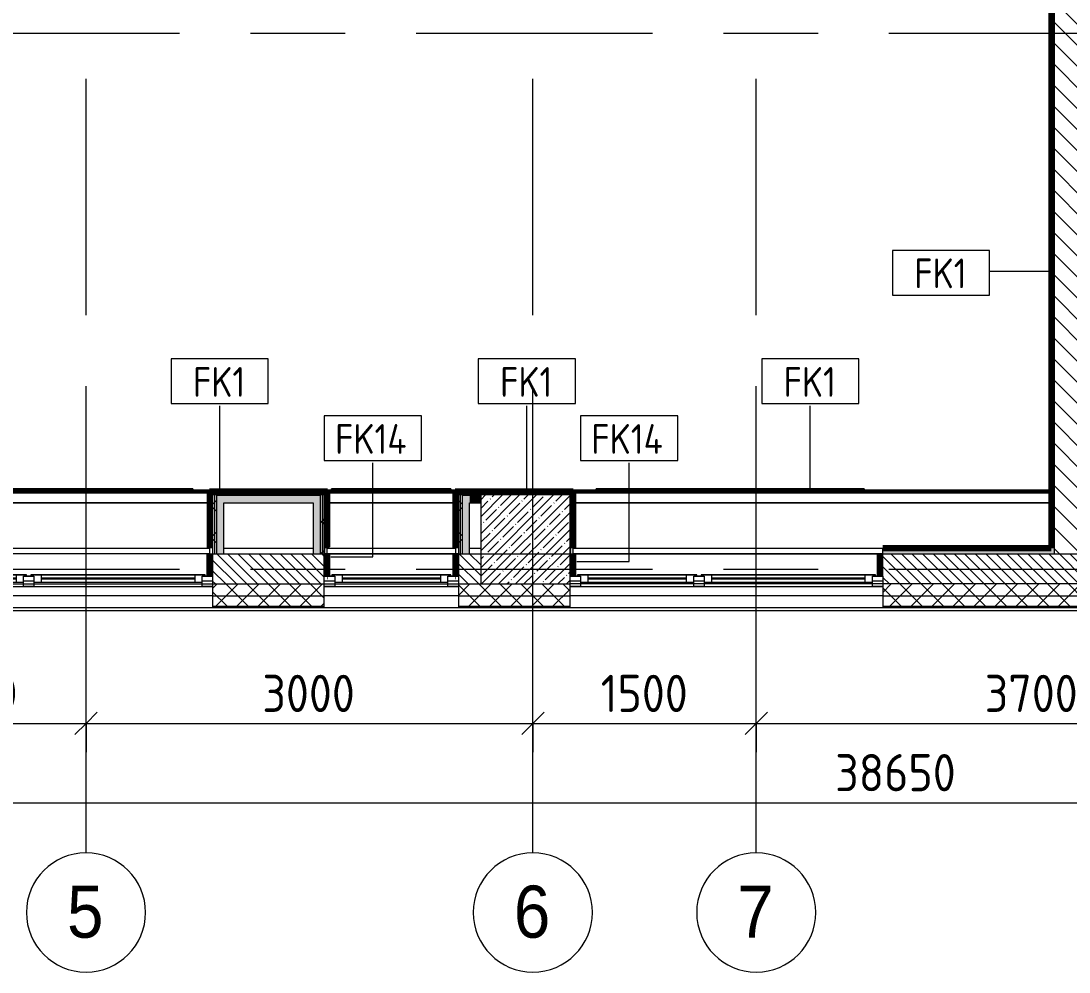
# Model space of a CAD drawing. Header units: millimetres. Extents: x -4060 to 187734, y -8553 to 29000.
# Drawn here: x 13573 to 20610, y -2706 to 3681 of the extents above; entities that cross this region are included whole.
import ezdxf

# ---------------------------------------------------------------- set-up
doc = ezdxf.new("R2010")
doc.units = ezdxf.units.MM
doc.linetypes.add('Осевая', pattern=[3175, 635, -476.25, 1587.5, -476.25])
for name, color, linetype, lineweight in [('A-ANNO-DIMS', 7, 'Continuous', 9), ('A-ANNO-DIMS-100', 7, 'Continuous', 9), ('A-GLAZ', 7, 'Continuous', 9), ('A-GLAZ-1', 7, 'Continuous', 13), ('A-WALL', 7, 'Continuous', 9), ('A-WALL-IDEN', 7, 'Continuous', 9), ('I-WALL', 7, 'Continuous', 9), ('S-COLS', 7, 'Continuous', 9), ('Знаки', 7, 'Continuous', 9), ('Оси', 7, 'Continuous', 9), ('Оси-1', 7, 'Continuous', 20), ('Оси-2', 7, 'Осевая', 9)]:
    doc.layers.add(name, color=color, linetype=linetype, lineweight=lineweight)
for name, color, linetype, lineweight, true_color in [('A-WALL-1', 7, 'Continuous', 9, 0xc0c0c0), ('A-WALL-3', 7, 'Continuous', 9, 0xff80c0), ('I-WALL-17', 7, 'Continuous', 80, 0xffd2ff), ('I-WALL-4', 7, 'Continuous', 9, 0xc0c0c0), ('I-WALL-7', 7, 'Continuous', 80, 0xff80c0), ('I-WALL-8', 7, 'Continuous', 53, 0xff80c0), ('S-WALL-ANLY', 7, 'Continuous', 13, 0x008040), ('S-WALL-ANLY-1', 7, 'Continuous', 5, 0x008040), ('Знаки-1', 7, 'Continuous', 9, 0xdfdfdf), ('Знаки-2', 9, 'Continuous', 9, 0x808080)]:
    doc.layers.add(name, color=color, linetype=linetype, lineweight=lineweight, true_color=true_color)
doc.styles.add('Arial', font='arial.ttf', dxfattribs={"width": 0.9, "height": 350})
doc.styles.add('GOST Common', font='GOST_Common.ttf', dxfattribs={"width": 0.9, "height": 200})
doc.styles.add('ISOCPEUR', font='isocpeur.ttf', dxfattribs={"width": 0.9, "height": 250})
doc.dimstyles.new('ISO-2_5_0_9К_БОЛЬШОЙ', dxfattribs={"dimscale": 304.8, "dimtxt": 248.995294, "dimasz": 0.492126, "dimexe": 0.393701, "dimexo": 0.984252, "dimgap": 0, "dimtad": 1, "dimdec": 0, "dimrnd": 10, "dimzin": 0, "dimdsep": 46, "dimtxsty": 'ISOCPEUR', "dimblk1": 'OBLIQUE', "dimblk2": 'OBLIQUE', "dimsah": 1, "dimcen": 0.09, "dimdle": 0.393701, "dimazin": 0, "dimtfac": 1, "dimtdec": 4, "dimtix": 1, "dimtmove": 0, "dimatfit": 3, "dimfxl": 1, "dimtvp": 1, "dimtolj": 1, "dimtzin": 0, "dimarcsym": 2})
pattern_1 = [(0, (0, 0), (121.92, 30.48), [10.058, -81.382, 10.058, -81.382, -487.68]), (0, (0, 0), (121.92, 30.48), [-182.88, 10.058, -172.822, 10.058, -81.382, -213.36]), (0, (0, 0), (121.92, 30.48), [-457.2, 10.058, -50.902, 10.058, -142.342]), (120, (45.72, 15.24), (-87.356454, 90.345817), [10.058, -81.382, 10.058, -81.382, -487.68]), (120, (45.72, 15.24), (-87.356454, 90.345817), [-182.88, 10.058, -172.822, 10.058, -81.382, -213.36]), (120, (45.72, 15.24), (-87.356454, 90.345817), [-457.2, 10.058, -50.902, 10.058, -142.342]), (240, (60.96, 76.2), (-34.563546, -120.825817), [10.058, -81.382, 10.058, -81.382, -487.68]), (240, (60.96, 76.2), (-34.563546, -120.825817), [-182.88, 10.058, -172.822, 10.058, -81.382, -213.36]), (240, (60.96, 76.2), (-34.563546, -120.825817), [-457.2, 10.058, -50.902, 10.058, -142.342])]
pattern_2 = [(45, (0, 0), (-106.066, 106.066), []), (135, (0, 0), (-106.066, -106.066), [])]

# ---------------------------------------------------------------- blocks, each defined once
blk = doc.blocks.new('120_Окно_СКБ_2Ст - 120_Окно_СКБ_2Ст 2100х2500 _мал створка справа_-V9-План отделки стен 1 этажа в осях 1-12')
at = {"layer": 'A-GLAZ'}
for p, q in [((1050, -57), (-1050, -57)), ((-1030, -127), (-1000, -127)), ((-930, -107), (100, -107)), ((100, -117), (-930, -117)), ((170, -127), (200, -127)), ((270, -107), (930, -107)), ((930, -117), (270, -117)), ((1000, -127), (1030, -127))]:
    blk.add_line(p, q, dxfattribs=at)
at = {"layer": 'A-GLAZ-1'}
for p, q in [((-1050, -127), (-1050, -57)), ((-1050, -57), (-980, -57)), ((-980, -57), (-980, -127)), ((150, -127), (150, -57)), ((150, -57), (220, -57)), ((220, -57), (220, -127)), ((980, -127), (980, -57)), ((980, -57), (1050, -57)), ((1050, -57), (1050, -127)), ((-980, -127), (-1050, -127)), ((-980, -127), (-1000, -127)), ((-1000, -127), (-1000, -137)), ((-1000, -137), (170, -137)), ((170, -137), (-1000, -137)), ((150, -87), (-980, -87)), ((-980, -87), (-980, -127)), ((-930, -137), (-930, -87)), ((100, -137), (100, -87)), ((150, -127), (150, -87)), ((220, -127), (150, -127)), ((170, -127), (150, -127)), ((170, -137), (170, -127)), ((220, -127), (200, -127)), ((200, -127), (200, -137)), ((200, -137), (1000, -137)), ((1000, -137), (200, -137)), ((980, -87), (220, -87)), ((220, -87), (220, -127)), ((270, -137), (270, -87)), ((930, -137), (930, -87)), ((980, -127), (980, -87)), ((1050, -127), (980, -127)), ((1000, -127), (980, -127)), ((1000, -137), (1000, -127))]:
    blk.add_line(p, q, dxfattribs=at)
blk = doc.blocks.new('120_Окно_СКБ_1Ст - 120_Окно_СКБ_1Ст 900х2500_h_-V20-План отделки стен 1 этажа в осях 1-12')
at = {"layer": 'A-GLAZ'}
for p, q in [((450, -57), (-450, -57)), ((-430, -127), (-400, -127)), ((-330, -107), (330, -107)), ((330, -117), (-330, -117)), ((400, -127), (430, -127))]:
    blk.add_line(p, q, dxfattribs=at)
at = {"layer": 'A-GLAZ-1'}
for p, q in [((-450, -127), (-450, -57)), ((-450, -57), (-380, -57)), ((-380, -57), (-380, -127)), ((380, -127), (380, -57)), ((380, -57), (450, -57)), ((450, -57), (450, -127)), ((-380, -127), (-450, -127)), ((-380, -127), (-400, -127)), ((-400, -127), (-400, -137)), ((-400, -137), (400, -137)), ((400, -137), (-400, -137)), ((380, -87), (-380, -87)), ((-380, -87), (-380, -127)), ((-330, -137), (-330, -87)), ((330, -137), (330, -87)), ((380, -127), (380, -87)), ((450, -127), (380, -127)), ((400, -127), (380, -127)), ((400, -137), (400, -127))]:
    blk.add_line(p, q, dxfattribs=at)
blk = doc.blocks.new('120_Окно_СКБ_2Ст - 120_Окно_СКБ_2Ст 2100х2500 _мал створка справа_-22445857-План отделки стен 1 этажа в осях 1-12')
at = {"layer": 'A-GLAZ'}
for p, q in [((1050, -57), (-1050, -57)), ((-1030, -127), (-1000, -127)), ((-930, -107), (100, -107)), ((100, -117), (-930, -117)), ((170, -127), (200, -127)), ((270, -107), (930, -107)), ((930, -117), (270, -117)), ((1000, -127), (1030, -127))]:
    blk.add_line(p, q, dxfattribs=at)
at = {"layer": 'A-GLAZ-1'}
for p, q in [((-1050, -127), (-1050, -57)), ((-1050, -57), (-980, -57)), ((-980, -57), (-980, -127)), ((150, -127), (150, -57)), ((150, -57), (220, -57)), ((220, -57), (220, -127)), ((980, -127), (980, -57)), ((980, -57), (1050, -57)), ((1050, -57), (1050, -127)), ((-980, -127), (-1050, -127)), ((-980, -127), (-1000, -127)), ((-1000, -127), (-1000, -137)), ((-1000, -137), (170, -137)), ((170, -137), (-1000, -137)), ((150, -87), (-980, -87)), ((-980, -87), (-980, -127)), ((-930, -137), (-930, -87)), ((100, -137), (100, -87)), ((150, -127), (150, -87)), ((220, -127), (150, -127)), ((170, -127), (150, -127)), ((170, -137), (170, -127)), ((220, -127), (200, -127)), ((200, -127), (200, -137)), ((200, -137), (1000, -137)), ((1000, -137), (200, -137)), ((980, -87), (220, -87)), ((220, -87), (220, -127)), ((270, -137), (270, -87)), ((930, -137), (930, -87)), ((980, -127), (980, -87)), ((1050, -127), (980, -127)), ((1000, -127), (980, -127)), ((1000, -137), (1000, -127))]:
    blk.add_line(p, q, dxfattribs=at)
blk = doc.blocks.new('Съемный металлический экран с перфорацией - E1-V79-План отделки стен 1 этажа в осях 1-12')
at = {"layer": 'Знаки'}
h = blk.add_hatch(dxfattribs=at)
h.set_pattern_fill('FP_113', color=256, style=0, pattern_type=2)
h.set_pattern_definition([(0, (-12908.85, -520), (0, 50.8), [13.612, -74.376]), (60, (-12883.45, -513.194), (-43.99409, 25.4), [13.612, -74.376]), (120, (-12876.645, -487.794), (-43.99409, -25.4), [13.612, -74.376]), (30, (-12895.24, -520), (9e-05, 101.59984), [13.612, -87.988]), (30, (-12920.64, -476.01), (9e-05, 101.59984), [13.612, -87.988]), (150, (-12908.85, -520), (-87.9881, -50.79984), [13.612, -87.988]), (150, (-12883.45, -476.01), (-87.9881, -50.79984), [13.612, -87.988]), (90, (-12876.645, -501.41), (-87.988, 50.8), [13.612, -87.988]), (90, (-12927.445, -501.41), (-87.988, 50.8), [13.612, -87.988])])
h.paths.add_polyline_path([(1800, 0), (1800, 20), (0, 20), (0, 0), (1645.7, 0)])
at = {"layer": 'Знаки-1'}
for p, q in [((0, 0), (0, 20)), ((0, 20), (1800, 20)), ((1800, 20), (1800, 0))]:
    blk.add_line(p, q, dxfattribs=at)
at = {"layer": 'Знаки-2'}
for p, q in [((1800, 20), (0, 20)), ((0, 20), (0, 0)), ((1800, 0), (1800, 20))]:
    blk.add_line(p, q, dxfattribs=at)
blk = doc.blocks.new('Съемный металлический экран с перфорацией - E1-V80-План отделки стен 1 этажа в осях 1-12')
at = {"layer": 'Знаки'}
h = blk.add_hatch(dxfattribs=at)
h.set_pattern_fill('FP_114', color=256, style=0, pattern_type=2)
h.set_pattern_definition([(0, (-17416.406, -520), (0, 50.8), [13.612, -74.376]), (60, (-17391.006, -513.194), (-43.99409, 25.4), [13.612, -74.376]), (120, (-17384.2, -487.794), (-43.99409, -25.4), [13.612, -74.376]), (30, (-17402.79, -520), (9e-05, 101.59984), [13.612, -87.988]), (30, (-17428.19, -476.01), (9e-05, 101.59984), [13.612, -87.988]), (150, (-17416.41, -520), (-87.9881, -50.79984), [13.612, -87.988]), (150, (-17391.01, -476.01), (-87.9881, -50.79984), [13.612, -87.988]), (90, (-17384.2, -501.41), (-87.988, 50.8), [13.612, -87.988]), (90, (-17435, -501.41), (-87.988, 50.8), [13.612, -87.988])])
h.paths.add_polyline_path([(1800, 0), (1800, 20), (0, 20), (0, 0)])
at = {"layer": 'Знаки-1'}
for p, q in [((0, 0), (0, 20)), ((0, 20), (1800, 20)), ((1800, 20), (1800, 0))]:
    blk.add_line(p, q, dxfattribs=at)
at = {"layer": 'Знаки-2'}
for p, q in [((1800, 20), (0, 20)), ((0, 20), (0, 0)), ((1800, 0), (1800, 20))]:
    blk.add_line(p, q, dxfattribs=at)
blk = doc.blocks.new('Съемный металлический экран с перфорацией - E2-V81-План отделки стен 1 этажа в осях 1-12')
at = {"layer": 'Знаки'}
h = blk.add_hatch(dxfattribs=at)
h.set_pattern_fill('FP_115', color=256, style=0, pattern_type=2)
h.set_pattern_definition([(0, (-15640.23, -520), (0, 50.8), [13.612, -74.376]), (60, (-15614.83, -513.194), (-43.99409, 25.4), [13.612, -74.376]), (120, (-15608.024, -487.794), (-43.99409, -25.4), [13.612, -74.376]), (30, (-15626.62, -520), (9e-05, 101.59984), [13.612, -87.988]), (30, (-15652.02, -476.01), (9e-05, 101.59984), [13.612, -87.988]), (150, (-15640.23, -520), (-87.9881, -50.79984), [13.612, -87.988]), (150, (-15614.83, -476.01), (-87.9881, -50.79984), [13.612, -87.988]), (90, (-15608.02, -501.41), (-87.988, 50.8), [13.612, -87.988]), (90, (-15658.82, -501.41), (-87.988, 50.8), [13.612, -87.988])])
h.paths.add_polyline_path([(800, 0), (800, 20), (0, 20), (0, 0), (273, 0)])
at = {"layer": 'Знаки-1'}
for p, q in [((0, 0), (0, 20)), ((0, 20), (800, 20)), ((800, 20), (800, 0))]:
    blk.add_line(p, q, dxfattribs=at)
at = {"layer": 'Знаки-2'}
for p, q in [((800, 20), (0, 20)), ((0, 20), (0, 0)), ((800, 0), (800, 20))]:
    blk.add_line(p, q, dxfattribs=at)
blk = doc.blocks.new('Зашивка приборов отопления19 - Зашивка приборов отопления-33282289-План отделки стен 1 этажа в осях 1-12')
at = {"layer": 'A-WALL-1'}
for p, q in [((12120, 520), (10060, 520)), ((10060, 445), (12120, 445)), ((12120, 445), (10060.9, 445)), ((10060.9, 445), (10060.9, 105)), ((10060.9, 105), (12120, 105))]:
    blk.add_line(p, q, dxfattribs=at)
blk = doc.blocks.new('Зашивка приборов отопления20 - Зашивка приборов отопления-33282357-План отделки стен 1 этажа в осях 1-12')
at = {"layer": 'A-WALL-1'}
for p, q in [((10940, 520), (10080, 520)), ((10940, 445), (10080, 445)), ((10080, 445), (10940, 445)), ((10060.9, 150), (10060.9, 105)), ((10060.9, 105), (10960, 105))]:
    blk.add_line(p, q, dxfattribs=at)
blk = doc.blocks.new('Зашивка приборов отопления21 - Зашивка приборов отопления-33282451-План отделки стен 1 этажа в осях 1-12')
at = {"layer": 'A-WALL-1'}
for p, q in [((13270.9, 520), (10060.9, 520)), ((13270.9, 445), (10060.9, 445)), ((10060.9, 445), (13270.9, 445)), ((10061.7, 105), (12140.9, 105))]:
    blk.add_line(p, q, dxfattribs=at)
blk = doc.blocks.new('Ось сетки - D8-29747960-План отделки стен 1 этажа в осях 1-12')
at = {"layer": 'Оси-1'}
for start, end in [(360, 180), (180, 360)]:
    blk.add_arc((0, 0), 4, start, end, dxfattribs=at)
blk = doc.blocks.new('DIMBLOCK4-План отделки стен 1 этажа в осях 1-12')
at = {"layer": 'A-ANNO-DIMS-100'}
for p, q in [((12510, -1230.4), (12510, -916.5)), ((14010, -1230.4), (14010, -916.5)), ((12510, -1036.5), (14010, -1036.5)), ((12510, -1036.5), (12510, -1230.4)), ((14010, -1036.5), (14010, -1230.4))]:
    blk.add_line(p, q, dxfattribs=at)
at = {"layer": 'A-ANNO-DIMS-100', "lineweight": 20}
for p, q in [((12510, -1036.5), (12585, -961.5)), ((14010, -1036.5), (14085, -961.5)), ((12510, -1036.5), (12435, -1111.5)), ((14010, -1036.5), (13935, -1111.5))]:
    blk.add_line(p, q, dxfattribs=at)
at = {"layer": 'A-ANNO-DIMS-100', "color": 0, "insert": (12965.5, -709.9), "char_height": 250, "width": 706.764, "attachment_point": 1, "line_spacing_factor": 1.149209, "style": 'ISOCPEUR'}
blk.add_mtext('1500', dxfattribs=at)
blk = doc.blocks.new('_Oblique')
at = {"color": 0, "linetype": 'ByBlock', "lineweight": -2}
blk.add_line((-0.5, -0.5), (0.5, 0.5), dxfattribs=at)
blk = doc.blocks.new('DIMBLOCK5-План отделки стен 1 этажа в осях 1-12')
at = {"layer": 'A-ANNO-DIMS-100'}
for p, q in [((14010, -1230.4), (14010, -916.5)), ((17010, -1230.4), (17010, -916.5)), ((14010, -1036.5), (17010, -1036.5)), ((14010, -1036.5), (14010, -1230.4)), ((17010, -1036.5), (17010, -1230.4))]:
    blk.add_line(p, q, dxfattribs=at)
at = {"layer": 'A-ANNO-DIMS-100', "lineweight": 20}
for p, q in [((14010, -1036.5), (14085, -961.5)), ((17010, -1036.5), (17085, -961.5)), ((14010, -1036.5), (13935, -1111.5)), ((17010, -1036.5), (16935, -1111.5))]:
    blk.add_line(p, q, dxfattribs=at)
at = {"layer": 'A-ANNO-DIMS-100', "color": 0, "insert": (15194, -709.9), "char_height": 250, "width": 758.478, "attachment_point": 1, "line_spacing_factor": 1.149209, "style": 'ISOCPEUR'}
blk.add_mtext('3000', dxfattribs=at)
blk = doc.blocks.new('DIMBLOCK6-План отделки стен 1 этажа в осях 1-12')
at = {"layer": 'A-ANNO-DIMS-100'}
for p, q in [((17010, -1230.4), (17010, -916.5)), ((18510, -1230.4), (18510, -916.5)), ((17010, -1036.5), (18510, -1036.5)), ((17010, -1036.5), (17010, -1230.4)), ((18510, -1036.5), (18510, -1230.4))]:
    blk.add_line(p, q, dxfattribs=at)
at = {"layer": 'A-ANNO-DIMS-100', "lineweight": 20}
for p, q in [((17010, -1036.5), (17085, -961.5)), ((18510, -1036.5), (18585, -961.5)), ((17010, -1036.5), (16935, -1111.5)), ((18510, -1036.5), (18435, -1111.5))]:
    blk.add_line(p, q, dxfattribs=at)
at = {"layer": 'A-ANNO-DIMS-100', "color": 0, "insert": (17465.5, -709.9), "char_height": 250, "width": 706.764, "attachment_point": 1, "line_spacing_factor": 1.149209, "style": 'ISOCPEUR'}
blk.add_mtext('1500', dxfattribs=at)
blk = doc.blocks.new('DIMBLOCK7-План отделки стен 1 этажа в осях 1-12')
at = {"layer": 'A-ANNO-DIMS-100'}
for p, q in [((18510, -1230.4), (18510, -916.5)), ((22210, -1230.4), (22210, -916.5)), ((18510, -1036.5), (22210, -1036.5)), ((18510, -1036.5), (18510, -1230.4)), ((22210, -1036.5), (22210, -1230.4))]:
    blk.add_line(p, q, dxfattribs=at)
at = {"layer": 'A-ANNO-DIMS-100', "lineweight": 20}
for p, q in [((18510, -1036.5), (18585, -961.5)), ((22210, -1036.5), (22285, -961.5)), ((18510, -1036.5), (18435, -1111.5)), ((22210, -1036.5), (22135, -1111.5))]:
    blk.add_line(p, q, dxfattribs=at)
at = {"layer": 'A-ANNO-DIMS-100', "color": 0, "insert": (20044, -709.9), "char_height": 250, "width": 758.478, "attachment_point": 1, "line_spacing_factor": 1.149209, "style": 'ISOCPEUR'}
blk.add_mtext('3700', dxfattribs=at)
blk = doc.blocks.new('DIMBLOCK26-План отделки стен 1 этажа в осях 1-12')
at = {"layer": 'A-ANNO-DIMS-100'}
for p, q in [((110, -1762.7), (110, -1448.8)), ((38760, -1762.7), (38760, -1448.8)), ((-10, -1568.8), (38880, -1568.8)), ((110, -1568.8), (110, -1762.7)), ((38760, -1568.8), (38760, -1762.7))]:
    blk.add_line(p, q, dxfattribs=at)
at = {"layer": 'A-ANNO-DIMS-100', "lineweight": 20}
for p, q in [((110, -1568.8), (185, -1493.8)), ((38760, -1568.8), (38835, -1493.8)), ((110, -1568.8), (35, -1643.8)), ((38760, -1568.8), (38685, -1643.8))]:
    blk.add_line(p, q, dxfattribs=at)
at = {"layer": 'A-ANNO-DIMS-100', "color": 0, "insert": (19040, -1242.2), "char_height": 250, "width": 948.097, "attachment_point": 1, "line_spacing_factor": 1.149209, "style": 'ISOCPEUR'}
blk.add_mtext('38650', dxfattribs=at)
blk = doc.blocks.new('М_стена_0001 - Типоразмер_без рамки-25382661-План отделки стен 1 этажа в осях 1-12')
at = {"layer": 'A-WALL-IDEN'}
for p, q in [((3.258, 1.523), (-3.273, 1.523)), ((-3.273, 1.523), (-3.273, -1.477)), ((3.258, -1.477), (3.258, 1.523)), ((-3.273, -1.477), (3.258, -1.477))]:
    blk.add_line(p, q, dxfattribs=at)
blk = doc.blocks.new('М_стена_0001 - Типоразмер-25382663-План отделки стен 1 этажа в осях 1-12')
at = {"layer": 'A-WALL-IDEN'}
for p, q in [((3.258, 1.523), (-3.273, 1.523)), ((-3.273, 1.523), (-3.273, -1.477)), ((3.258, -1.477), (3.258, 1.523)), ((-3.273, -1.477), (3.258, -1.477))]:
    blk.add_line(p, q, dxfattribs=at)

msp = doc.modelspace()

# ---------------------------------------------------------------- hatches: boundary and pattern name
at = {"layer": 'A-WALL'}
h = msp.add_hatch(dxfattribs=at)
h.set_pattern_fill('FP_33', color=256, style=0, pattern_type=2)
h.set_pattern_definition([(135, (0, 0), (-35.35534, -35.35534), [])])
h.paths.add_polyline_path([(25435, -100), (25560, -100), (25560, 100), (25435, 100), (25435, -80)])
h.paths.add_polyline_path([(26410, -100), (26410, 100), (26160, 100), (26160, -100)])
h.paths.add_polyline_path([(22635, -100), (22635, 100), (22510, 100), (22510, -100)])
h.paths.add_polyline_path([(28309.7, -100), (28309.7, 100), (27310, 100), (27310, -100), (28159.8, -100)])
h.paths.add_polyline_path([(20710, -100), (20710, 100), (19360, 100), (19360, -100), (20007.8, -100)])
h.paths.add_polyline_path([(21610, -100), (21910, -100), (21910, 100), (21610, 100), (21610, -80)])
h.paths.add_polyline_path([(12160, -100), (12160, 100), (12010, 100), (12010, -100)])
h.paths.add_polyline_path([(16510, -100), (16660, -100), (16660, 100), (16510, 100), (16510, -98)])
h.paths.add_polyline_path([(14860, -100), (15610, -100), (15610, 100), (14860, 100), (14860, -80)])
h.paths.add_polyline_path([(6830, -100), (7660, -100), (7660, 100), (6830, 100), (6830, -80)])
h.paths.add_polyline_path([(9910, -100), (9910, 100), (9159.7, 100), (9159.7, -100)])
h = msp.add_hatch(dxfattribs=at)
h.set_pattern_fill('FP_8', color=256, style=0, pattern_type=2)
h.set_pattern_definition([(45, (0, 0), (-70.71068, 70.71068), []), (135, (0, 0), (-70.71068, -70.71068), [])])
h.paths.add_polyline_path([(36311.8, -250), (37090, -250), (37090, -100), (35970, -100), (35970, -250)])
h.paths.add_polyline_path([(29209.7, -250), (30210, -250), (30210, -100), (29209.7, -100), (29209.7, -207.1)])
h.paths.add_polyline_path([(38760, -250), (38760, -100), (37990, -100), (37990, -250)])
h.paths.add_polyline_path([(3510, -250), (3730, -250), (3730, -100), (-260, -100), (-260, -250), (986.5, -250)])
h.paths.add_polyline_path([(12760, -250), (12760, -100), (12010, -100), (12010, -250)])
h.paths.add_polyline_path([(14860, -250), (15610, -250), (15610, -100), (14860, -100), (14860, -242.8)])
h.paths.add_polyline_path([(16510, -250), (17260, -250), (17260, -100), (16510, -100), (16510, -238.7)])
h.paths.add_polyline_path([(19360, -250), (20710, -250), (20710, -100), (19360, -100), (19360, -231.6)])
h.paths.add_polyline_path([(33594.5, -250), (33870, -250), (33870, -100), (33010, -100), (33010, -250)])
h.paths.add_polyline_path([(21610, -250), (22635, -250), (22635, -100), (21610, -100), (21610, -226)])
h.paths.add_polyline_path([(25435, -250), (26410, -250), (26410, -100), (25435, -100), (25435, -216.5)])
h.paths.add_polyline_path([(27310, -250), (28309.7, -250), (28309.7, -100), (27310, -100), (27310, -211.8)])
h.paths.add_polyline_path([(6830, -250), (8259.7, -250), (8259.7, -100), (6830, -100)])
h.paths.add_polyline_path([(9159.7, -250), (9910, -250), (9910, -100), (9159.7, -100), (9159.7, -118)])
at = {"layer": 'I-WALL'}
h = msp.add_hatch(dxfattribs=at)
h.set_pattern_fill('FP_20', color=256, style=0, pattern_type=2)
h.set_pattern_definition([(135, (0, 0), (-70.7107, -70.7107), [])])
h.paths.add_polyline_path([(20687.2, 100), (20710, 100), (20710, 7680), (20510, 7680), (20510, 100)])
h = msp.add_hatch(dxfattribs=at)
h.set_pattern_fill('FP_106', color=256, style=0, pattern_type=2)
h.set_pattern_definition(pattern_1)
h.paths.add_polyline_path([(20510, 100), (20510, 4370), (20490, 4370), (20490, 100)])
h = msp.add_hatch(dxfattribs=at)
h.set_pattern_fill('FP_106', color=256, style=0, pattern_type=2)
h.set_pattern_definition(pattern_1)
h.paths.add_polyline_path([(14860, 100), (14860, 520), (14840, 520), (14840, 100)])
h = msp.add_hatch(dxfattribs=at)
h.set_pattern_fill('FP_106', color=256, style=0, pattern_type=2)
h.set_pattern_definition(pattern_1)
h.paths.add_polyline_path([(15535, 500), (15630, 500), (15630, 520), (14860, 520), (14860, 500), (15252.5, 500)])
h = msp.add_hatch(dxfattribs=at)
h.set_pattern_fill('FP_108', color=256, style=0, pattern_type=2)
h.set_pattern_definition(pattern_2)
h.paths.add_polyline_path([(14872.5, 100), (14872.3, 500), (14860, 500), (14860, 100)])
h = msp.add_hatch(dxfattribs=at)
h.set_pattern_fill('FP_108', color=256, style=0, pattern_type=2)
h.set_pattern_definition(pattern_2)
h.paths.add_polyline_path([(14885, 100), (14885, 500), (14872.5, 500), (14872.5, 100)])
h = msp.add_hatch(dxfattribs=at)
h.set_pattern_fill('FP_108', color=256, style=0, pattern_type=2)
h.set_pattern_definition(pattern_2)
h.paths.add_polyline_path([(14885, 495), (15597.5, 495), (15597.5, 500), (14885, 500)])
for points in [[(14885, 100), (14935, 100), (14935, 495), (14885, 495), (14885, 134.6)], [(15535, 445), (15585, 445), (15585, 495), (14935, 495), (14935, 445), (15252.5, 445)], [(16535, 100), (16585, 100), (16585, 495), (16535, 495), (16535, 103.3)], [(16585, 445), (16660, 445), (16660, 495), (16585, 495)], [(15585, 100), (15585, 445), (15535, 445), (15535, 100)]]:
    msp.add_hatch(color=256, dxfattribs=at).paths.add_polyline_path(points)
h = msp.add_hatch(dxfattribs=at)
h.set_pattern_fill('FP_108', color=256, style=0, pattern_type=2)
h.set_pattern_definition(pattern_2)
h.paths.add_polyline_path([(15585, 100), (15597.5, 100), (15597.5, 495), (15585, 495), (15585, 140)])
h = msp.add_hatch(dxfattribs=at)
h.set_pattern_fill('FP_108', color=256, style=0, pattern_type=2)
h.set_pattern_definition(pattern_2)
h.paths.add_polyline_path([(15610, 100), (15610, 500), (15597.5, 500), (15597.5, 100)])
h = msp.add_hatch(dxfattribs=at)
h.set_pattern_fill('FP_106', color=256, style=0, pattern_type=2)
h.set_pattern_definition(pattern_1)
h.paths.add_polyline_path([(15630, 150), (15630, 500), (15610, 500), (15610.9, 150)])
h = msp.add_hatch(dxfattribs=at)
h.set_pattern_fill('FP_106', color=256, style=0, pattern_type=2)
h.set_pattern_definition(pattern_1)
h.paths.add_polyline_path([(17260, 500), (17260, 520), (16490, 520), (16490, 500), (16660, 500)])
h = msp.add_hatch(dxfattribs=at)
h.set_pattern_fill('FP_106', color=256, style=0, pattern_type=2)
h.set_pattern_definition(pattern_1)
h.paths.add_polyline_path([(16510, 150), (16510, 500), (16490, 499.5), (16490, 150)])
h = msp.add_hatch(dxfattribs=at)
h.set_pattern_fill('FP_108', color=256, style=0, pattern_type=2)
h.set_pattern_definition(pattern_2)
h.paths.add_polyline_path([(16522.5, 100), (16522.3, 500), (16510, 500), (16510, 100), (16520.9, 100)])
h = msp.add_hatch(dxfattribs=at)
h.set_pattern_fill('FP_108', color=256, style=0, pattern_type=2)
h.set_pattern_definition(pattern_2)
h.paths.add_polyline_path([(16535, 100), (16535, 500), (16522.5, 500), (16522.5, 100)])
h = msp.add_hatch(dxfattribs=at)
h.set_pattern_fill('FP_108', color=256, style=0, pattern_type=2)
h.set_pattern_definition(pattern_2)
h.paths.add_polyline_path([(16660, 495), (16660, 500), (16535, 500), (16535, 495), (16611.2, 495)])
h = msp.add_hatch(dxfattribs=at)
h.set_pattern_fill('FP_106', color=256, style=0, pattern_type=2)
h.set_pattern_definition(pattern_1)
h.paths.add_polyline_path([(17279.1, 140), (17280, 140), (17279.1, 520), (17260, 520), (17260, 140)])
h = msp.add_hatch(dxfattribs=at)
h.set_pattern_fill('FP_106', color=256, style=0, pattern_type=2)
h.set_pattern_definition(pattern_1)
h.paths.add_polyline_path([(14840, -48), (14860, -48), (14860, 100), (14840, 100), (14840, -38)])
h = msp.add_hatch(dxfattribs=at)
h.set_pattern_fill('FP_106', color=256, style=0, pattern_type=2)
h.set_pattern_definition(pattern_1)
h.paths.add_polyline_path([(15630, -48), (15630, 100), (15610, 100), (15610, -48)])
h = msp.add_hatch(dxfattribs=at)
h.set_pattern_fill('FP_106', color=256, style=0, pattern_type=2)
h.set_pattern_definition(pattern_1)
h.paths.add_polyline_path([(16507.3, -48), (16510, -48), (16510, 100), (16490, 100), (16490, -48)])
h = msp.add_hatch(dxfattribs=at)
h.set_pattern_fill('FP_106', color=256, style=0, pattern_type=2)
h.set_pattern_definition(pattern_1)
h.paths.add_polyline_path([(19919.1, 100), (20490, 100), (20490, 140), (19360, 140), (19360, 100)])
h.paths.add_polyline_path([(17260, 100), (17281, 100), (17280, 140), (17260, 140)])
h = msp.add_hatch(dxfattribs=at)
h.set_pattern_fill('FP_106', color=256, style=0, pattern_type=2)
h.set_pattern_definition(pattern_1)
h.paths.add_polyline_path([(17280, -48), (17280, 100), (17260, 100), (17260, -48)])
h = msp.add_hatch(dxfattribs=at)
h.set_pattern_fill('FP_106', color=256, style=0, pattern_type=2)
h.set_pattern_definition(pattern_1)
h.paths.add_polyline_path([(19360, -48), (19360, 100), (19340, 99.3), (19340, -48)])
at = {"layer": 'S-COLS'}
h = msp.add_hatch(dxfattribs=at)
h.set_pattern_fill('FP_1', color=256, style=0, pattern_type=2)
h.set_pattern_definition([(45, (0, 0), (-57.02463, 57.02463), []), (45, (57.025, 0), (-57.02463, 57.02463), [100.806, -20.161, 3.353, -16.808])])
h.paths.add_polyline_path([(16825.5, -100), (17260, -100), (17260, 500), (16660, 500), (16660, -100)])

# ---------------------------------------------------------------- linework, layer by layer
at = {"layer": 'A-WALL'}
for p, q in [((20490, 4370), (20490, 141)), ((14872.5, 507.5), (14872.5, 100)), ((15597.5, 507.5), (14872.5, 507.5)), ((14885, 495), (14885, 100)), ((15585, 495), (14885, 495)), ((15585, 100), (15585, 495)), ((15597.5, 100), (15597.5, 507.5)), ((16522.5, 507.5), (16522.5, 100)), ((16660, 507.5), (16522.5, 507.5)), ((16535, 495), (16535, 100)), ((16660, 495), (16535, 495)), ((21910, -100), (17260, -100)), ((14860, -250), (15610, -250)), ((14860, -253), (15610, -253)), ((16510, -250), (17260, -250)), ((16510, -253), (17260, -253)), ((19360, -250), (20710, -250)), ((19360, -253), (20710, -253))]:
    msp.add_line(p, q, dxfattribs=at)
at = {"layer": 'A-WALL-1'}
for p, q in [((15535, 100), (14935, 100)), ((17260, 100), (16585, 100)), ((20710, 100), (20510, 100)), ((14860, -48), (14860, -258)), ((15610, -258), (15610, -48)), ((16510, -48), (16510, -258)), ((17260, -258), (17260, -48)), ((19360, -48), (19360, -258)), ((8260, -100), (17260, -100)), ((38760, -280), (-290, -280)), ((12760, -258), (21610, -258))]:
    msp.add_line(p, q, dxfattribs=at)
at = {"layer": 'A-WALL-3'}
for p, q in [((14840, 141), (14840, 520)), ((17280, 140), (17281, 140))]:
    msp.add_line(p, q, dxfattribs=at)
at = {"layer": 'A-WALL-IDEN'}
for p, q in [((20489.5, 1998.4), (20077, 1998.4)), ((14907.5, 520.5), (14907.5, 1097.2)), ((16969.6, 520.5), (16969.6, 1097.2)), ((18872.9, 520.5), (18872.9, 1097.2)), ((15935.9, 81.4), (15935.9, 714.4)), ((17656.5, 50.8), (17656.5, 714.4)), ((15653, 81.4), (15935.9, 81.4)), ((17304.8, 50.8), (17656.5, 50.8))]:
    msp.add_line(p, q, dxfattribs=at)
at = {"layer": 'I-WALL-17'}
for p, q in [((14839, 100), (14839, -48)), ((14840, 100), (14839, 100)), ((14840, -48), (14840, 100)), ((15630, 100), (15630, -48)), ((15631, 100), (15630, 100)), ((15631, -48), (15631, 100)), ((16489, 100), (16489, -48)), ((16490, 100), (16489, 100)), ((16490, -48), (16490, 100)), ((17280, 100), (17280, -48)), ((17281, 100), (17280, 100)), ((17281, -48), (17281, 100)), ((19339, 100), (19339, -48)), ((19340, 100), (19339, 100)), ((19340, -48), (19340, 100)), ((14839, -48), (14840, -48)), ((15630, -48), (15631, -48)), ((16489, -48), (16490, -48)), ((17280, -48), (17281, -48)), ((19339, -48), (19340, -48))]:
    msp.add_line(p, q, dxfattribs=at)
at = {"layer": 'I-WALL-4'}
for p, q in [((20510, 4390), (20510, 100)), ((14860, 520), (14860, -48)), ((14860, 500), (15610, 500)), ((15610, -48), (15610, 520)), ((16490, 520), (16490, 100)), ((16510, 520), (16510, -48)), ((16510, 500), (17260, 500)), ((16660, 445), (16660, 520)), ((17260, 500), (17260, -48)), ((14935, 100), (14935, 445)), ((14935, 445), (15535, 445)), ((15535, 445), (15535, 100)), ((16585, 100), (16585, 445)), ((16585, 445), (16660, 445)), ((14840, 141), (14840, 100)), ((15610, 150), (15630, 150)), ((16490, 150), (16510, 150)), ((12780, 140), (14840, 140)), ((14935, 100), (14840, 100)), ((14935, 140), (15535, 140)), ((16585, 100), (15535, 100)), ((15630, 100), (15630, 140.5)), ((15630, 140), (16490, 140)), ((16585, 140), (16660, 140)), ((17280, 100), (17260, 100)), ((17281, 100), (17281, 140)), ((17281, 140), (19360, 140)), ((20510, 100), (17281, 100)), ((19360, -48), (19360, 140)), ((14840, -48), (14860, -48)), ((15610, -48), (15630, -48)), ((16490, -48), (16510, -48)), ((17260, -48), (17280, -48)), ((19340, -48), (19360, -48)), ((13660, -80), (13590, -80)), ((14860, -80), (14790, -80)), ((15680, -80), (15610, -80)), ((16510, -80), (16440, -80)), ((17330, -80), (17260, -80)), ((18160, -80), (18090, -80)), ((19360, -80), (19290, -80))]:
    msp.add_line(p, q, dxfattribs=at)
at = {"layer": 'I-WALL-7'}
for p, q in [((20489, 4369), (20489, 141)), ((15631, 521), (14839, 521)), ((14839, 521), (14839, 141)), ((14840, 520), (15630, 520)), ((15630, 520), (15630, 150)), ((15631, 150), (15631, 521)), ((16488.8, 521), (16488.8, 140.5)), ((17281, 521), (16488.8, 521)), ((16489.8, 140.5), (16489.8, 520)), ((16489.8, 520), (17280, 520)), ((17280, 520), (17280, 140)), ((17281, 140), (17281, 521)), ((14839, 141), (14840, 141)), ((15630, 150), (15631, 150)), ((20489, 141), (19360, 141)), ((19360, 141), (19360, 140)), ((20490, 140), (20490, 141)), ((16488.8, 140.5), (16489.8, 140.5)), ((19360, 140), (20490, 140))]:
    msp.add_line(p, q, dxfattribs=at)
at = {"layer": 'I-WALL-8'}
for p, q in [((12780.5, 521), (14839, 521)), ((14839, 520), (12781, 520)), ((15631, 521), (16488.8, 521)), ((16488.8, 520), (15631, 520)), ((17281, 521), (20489, 521)), ((20489, 520), (17281, 520)), ((15630, 140.5), (15630, 150)), ((15631, 150), (15631, 140.5)), ((15631, 140.5), (15630, 140.5))]:
    msp.add_line(p, q, dxfattribs=at)
at = {"layer": 'S-COLS'}
for p, q in [((17260, 500), (16660, 500)), ((16660, 500), (16660, -100)), ((17260, -100), (17260, 500)), ((16660, -100), (17260, -100))]:
    msp.add_line(p, q, dxfattribs=at)
at = {"layer": 'S-WALL-ANLY'}
for p, q in [((14860, -179), (12760, -179)), ((16510, -179), (15610, -179)), ((19360, -179), (17260, -179))]:
    msp.add_line(p, q, dxfattribs=at)
at = {"layer": 'S-WALL-ANLY-1'}
for p, q in [((14860, -179), (15610, -179)), ((16510, -179), (17260, -179)), ((19360, -179), (20710, -179))]:
    msp.add_line(p, q, dxfattribs=at)
at = {"layer": 'Оси'}
for p, q in [((14010, -1906.3), (14010, 593.7)), ((17010, -1906.3), (17010, 593.7)), ((18510, -1906.3), (18510, 593.7))]:
    msp.add_line(p, q, dxfattribs=at)
at = {"layer": 'Оси-2'}
for p, q in [((14010, 593.7), (14010, 24898.1)), ((17010, 593.7), (17010, 24898.1)), ((18510, 593.7), (18510, 24898.1)), ((-760.2, 3600), (35990, 3600)), ((-760.2, 0), (35990, 0))]:
    msp.add_line(p, q, dxfattribs=at)

# ---------------------------------------------------------------- block references
at = {"layer": 'A-GLAZ', "rotation": 180}
for name, p in [('120_Окно_СКБ_2Ст - 120_Окно_СКБ_2Ст 2100х2500 _мал створка справа_-V9-План отделки стен 1 этажа в осях 1-12', (13810, -175)), ('120_Окно_СКБ_1Ст - 120_Окно_СКБ_1Ст 900х2500_h_-V20-План отделки стен 1 этажа в осях 1-12', (16060, -175)), ('120_Окно_СКБ_2Ст - 120_Окно_СКБ_2Ст 2100х2500 _мал створка справа_-22445857-План отделки стен 1 этажа в осях 1-12', (18310, -175))]:
    msp.add_blockref(name, p, dxfattribs=at)
at = {"layer": 'A-WALL-1'}
for name, p in [('Зашивка приборов отопления19 - Зашивка приборов отопления-33282289-План отделки стен 1 этажа в осях 1-12', (2720, 0)), ('Зашивка приборов отопления20 - Зашивка приборов отопления-33282357-План отделки стен 1 этажа в осях 1-12', (5550, 0)), ('Зашивка приборов отопления21 - Зашивка приборов отопления-33282451-План отделки стен 1 этажа в осях 1-12', (7219.1, 0))]:
    msp.add_blockref(name, p, dxfattribs=at)
at = {"layer": 'A-WALL-IDEN', "xscale": 99.99999999999993, "yscale": 99.99999999999993, "zscale": 99.99999999999993}
for name, p in [('М_стена_0001 - Типоразмер_без рамки-25382661-План отделки стен 1 этажа в осях 1-12', (19751.2, 1987.9)), ('М_стена_0001 - Типоразмер-25382663-План отделки стен 1 этажа в осях 1-12', (14908.3, 1258.8)), ('М_стена_0001 - Типоразмер_без рамки-25382661-План отделки стен 1 этажа в осях 1-12', (16970.4, 1258.8)), ('М_стена_0001 - Типоразмер-25382663-План отделки стен 1 этажа в осях 1-12', (18873.7, 1258.8)), ('М_стена_0001 - Типоразмер_без рамки-25382661-План отделки стен 1 этажа в осях 1-12', (15936.7, 875.9)), ('М_стена_0001 - Типоразмер_без рамки-25382661-План отделки стен 1 этажа в осях 1-12', (17657.3, 875.9))]:
    msp.add_blockref(name, p, dxfattribs=at)
at = {"layer": 'Знаки-1'}
for name, p in [('Съемный металлический экран с перфорацией - E1-V79-План отделки стен 1 этажа в осях 1-12', (12927.4, 520)), ('Съемный металлический экран с перфорацией - E2-V81-План отделки стен 1 этажа в осях 1-12', (15658.8, 520)), ('Съемный металлический экран с перфорацией - E1-V80-План отделки стен 1 этажа в осях 1-12', (17435, 520))]:
    msp.add_blockref(name, p, dxfattribs=at)
at = {"layer": 'Оси-1', "xscale": 99.99999999999993, "yscale": 99.99999999999993, "zscale": 99.99999999999993}
for p in [(14010, -2306.3), (17010, -2306.3), (18510, -2306.3)]:
    msp.add_blockref('Ось сетки - D8-29747960-План отделки стен 1 этажа в осях 1-12', p, dxfattribs=at)

# ---------------------------------------------------------------- texts
at = {"layer": 'A-WALL-IDEN', "char_height": 200, "attachment_point": 1, "style": 'GOST Common'}
for s, insert, width in [('FK1', (19571, 2086), 447.342), ('FK1', (14728, 1356.8), 447.342), ('FK1', (16790.1, 1356.8), 447.342), ('FK1', (18693.4, 1356.8), 447.342), ('FK14', (15682.2, 973.9), 627.721), ('FK14', (17402.8, 973.9), 627.721)]:
    msp.add_mtext(s, dxfattribs=dict(at, insert=insert, width=width))
at = {"layer": 'Оси', "char_height": 350, "width": 303.038, "attachment_point": 1, "style": 'Arial'}
for s, insert in [('\\fArial|b0|i0|c204|p34|;\\W.9;5', (13882.5, -2125.6)), ('\\fArial|b0|i0|c204|p34|;\\W.9;6', (16882.5, -2125.6)), ('\\fArial|b0|i0|c204|p34|;\\W.9;7', (18382.5, -2125.6))]:
    msp.add_mtext(s, dxfattribs=dict(at, insert=insert))

# ---------------------------------------------------------------- dimensions: what is measured, and where the dimension line sits
at = {"layer": 'A-ANNO-DIMS'}
for base, p1, p2, override, picture, middle in [((14010, -1036.5), (12510, -930.4), (14010, -930.4), {"dimpost": '<>', "dimfxl": 1500}, 'DIMBLOCK4-План отделки стен 1 этажа в осях 1-12', (13260, -911.5)), ((17010, -1036.5), (14010, -930.4), (17010, -930.4), {"dimpost": '<>', "dimfxl": 3000}, 'DIMBLOCK5-План отделки стен 1 этажа в осях 1-12', (15510, -911.5)), ((18510, -1036.5), (17010, -930.4), (18510, -930.4), {"dimpost": '<>', "dimfxl": 1500}, 'DIMBLOCK6-План отделки стен 1 этажа в осях 1-12', (17760, -911.5)), ((22210, -1036.5), (18510, -930.4), (22210, -930.4), {"dimpost": '<>', "dimfxl": 3700}, 'DIMBLOCK7-План отделки стен 1 этажа в осях 1-12', (20360, -911.5)), ((38760, -1568.8), (110, -1462.7), (38760, -1462.7), {"dimpost": '<>', "dimfxl": 38649.999966}, 'DIMBLOCK26-План отделки стен 1 этажа в осях 1-12', (19435, -1443.8))]:
    dim = msp.add_linear_dim(base=base, p1=p1, p2=p2, dimstyle='ISO-2_5_0_9К_БОЛЬШОЙ', override=override, dxfattribs=at)
    dim.commit()
    dim.dimension.update_dxf_attribs({"geometry": picture, "text_midpoint": middle})

doc.saveas('drawing.dxf')
